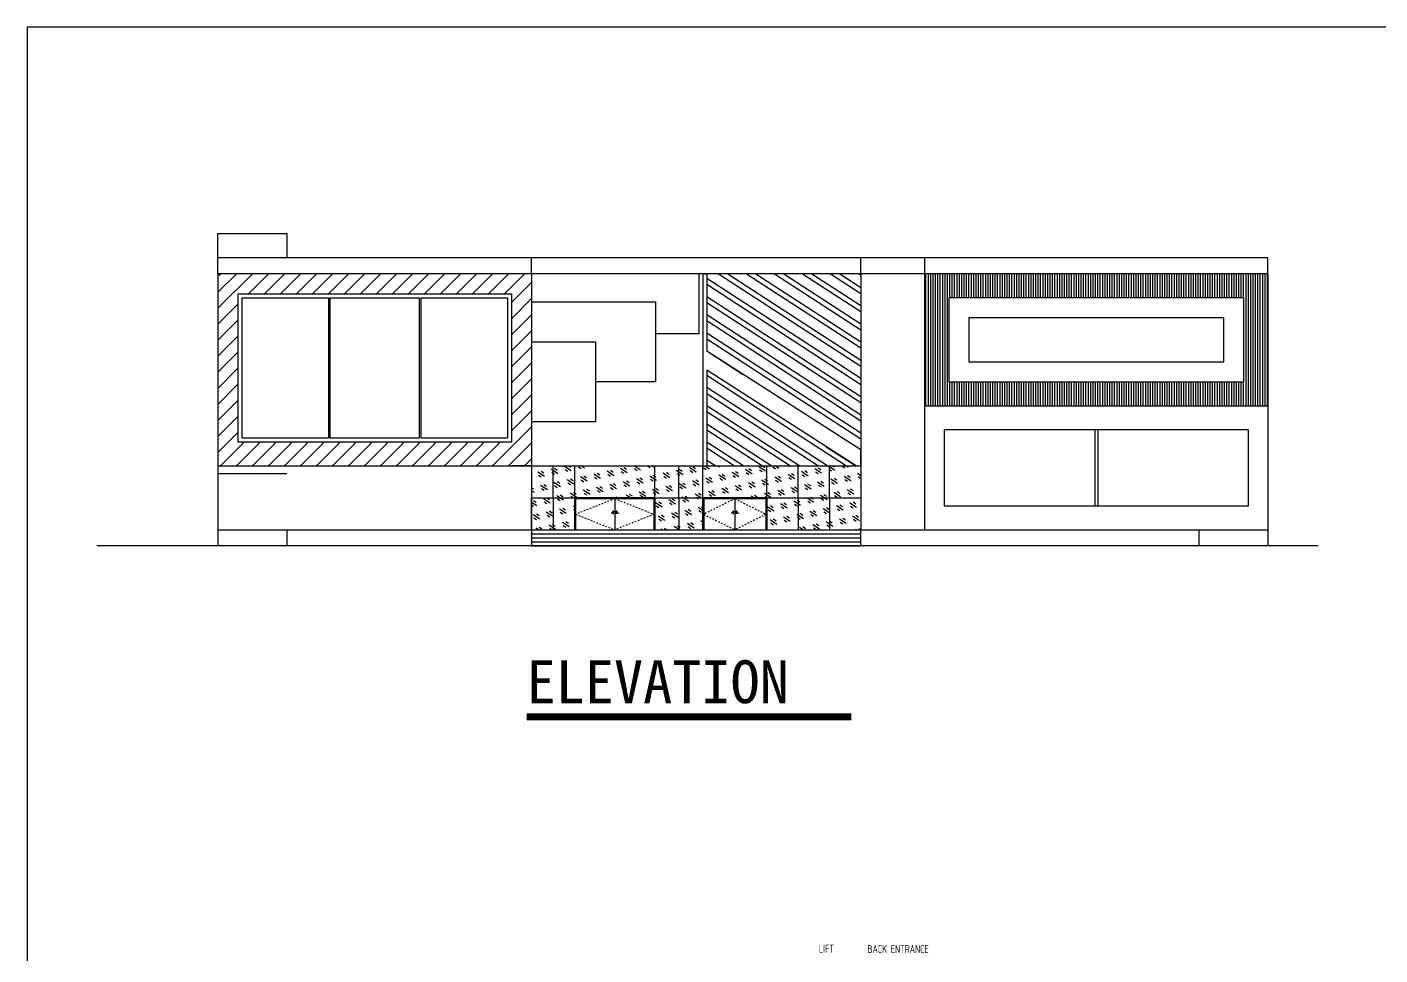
# Model space of a CAD drawing. Header units: millimetres. Extents: x 0 to 371, y 0 to 131.
# Drawn here: x 0 to 84.5, y 73.2 to 131.2 of the extents above; entities that cross this region are included whole.
import ezdxf

# ---------------------------------------------------------------- set-up
doc = ezdxf.new("R2010")
doc.units = ezdxf.units.MM
doc.linetypes.add('CENTER', pattern=[50.8, 31.75, -6.35, 6.35, -6.35])
doc.linetypes.add('HIDDEN', pattern=[9.525, 6.35, -3.175])
for name, color, linetype in [('DOORELEV', 134, 'Continuous'), ('WALL', 7, 'Continuous'), ('YQ_TITLE', 6, 'Continuous')]:
    doc.layers.add(name, color=color, linetype=linetype)
doc.styles.add('YQ_TEXT', font='SUPEROS.SHX', dxfattribs={"width": 0.8, "bigfont": 'HZDX.SHX'})
doc.styles.add('YQ_TITLE', font='')
doc.styles.get('YQ_TITLE').set_extended_font_data('SimHei')

# ---------------------------------------------------------------- blocks, each defined once
blk = doc.blocks.new('ydhde1')
at = {"color": 1, "linetype": 'CENTER', "ltscale": 20}
for p, q in [((36, 0), (-119, 0)), ((31, 108), (-33, 108)), ((0, 138), (0, -43))]:
    blk.add_line(p, q, dxfattribs=at)
for p, q in [((0, 10), (-109, 7)), ((-5, 119), (-9, 102)), ((-2, 105), (-2, 97)), ((2, 105), (2, 97)), ((5, 119), (9, 102)), ((-1, -10), (-109, -5))]:
    blk.add_line(p, q)
blk.add_lwpolyline([(-5, 119, -0.849644), (5, 119), (9, 102, -1.265233), (-9, 102)], format="xyb", close=True)
blk.add_lwpolyline([(-1, 106), (1, 106), (1, 97), (-1, 97)], close=True)
blk.add_circle((0, 108), 22)
for centre, radius, start, end in [((-109, 1), 6, 90, 270), ((-109, 1), 6, 90, 270), ((0, 0), 30, 197.07817, 162.37818), ((0, 108), 22, 0, 180), ((0, 108), 22, 0, 180), ((0, 108), 22, 180, 270), ((0, 108), 22, 180, 270), ((0, 0), 12, 233.96904, 125.44074), ((0, 118), 5, 9.28475, 170.69555), ((0, 105), 2.42, 0, 180), ((0, 97), 2.42, 180, 0), ((0, 0), 10, 264.79984, 90), ((0, 108), 22, 270, 0), ((0, 108), 22, 270, 0)]:
    blk.add_arc(centre, radius, start, end)

msp = doc.modelspace()

# ---------------------------------------------------------------- hatches: boundary and pattern name
h = msp.add_hatch()
h.set_pattern_fill('JIS_WOOD', color=256)
h.set_pattern_definition([(45, (-182.4424, -75.74814), (-0.5, 0.5), [])])
h.paths.add_polyline_path([(11.9273, 103.7811), (31.5273, 103.7811), (31.5273, 115.7811), (11.9273, 115.7811)])
h.paths.add_polyline_path([(13.1773, 114.5311), (30.2773, 114.5311), (30.2773, 105.2811), (13.1773, 105.2811)], flags=16)
h = msp.add_hatch()
h.set_pattern_fill('ANSI32', color=256, scale=0.1, angle=282)
h.set_pattern_definition([(327, (-182.4424, -75.7481), (0.5187687, 0.7988337), []), (327, (-182.349, -76.1873), (0.5187687, 0.7988337), [])])
h.paths.add_polyline_path([(42.4773, 110.9342), (52.1031, 104.7777), (52.1031, 115.7811), (42.4773, 115.7811)])
h = msp.add_hatch()
h.set_pattern_fill('LINE', color=256, scale=0.047, angle=90)
h.set_pattern_definition([(90, (-182.44237, -75.74814), (-0.149225, 0), [])])
h.paths.add_polyline_path([(56.1031, 115.7811), (56.1031, 107.5311), (77.5273, 107.5311), (77.5273, 109.0311), (77.5273, 115.7811)])
h.paths.add_polyline_path([(57.6031, 114.2811), (76.0273, 114.2811), (76.0273, 109.0311), (57.6031, 109.0311)], flags=16)
h.paths.add_polyline_path([(58.8531, 113.0311), (74.7773, 113.0311), (74.7773, 110.2811), (58.8531, 110.2811)], flags=0)
h = msp.add_hatch()
h.set_pattern_fill('ANSI32', color=256, scale=0.1, angle=282)
h.set_pattern_definition([(327, (-182.4424, -75.7481), (0.5187687, 0.7988337), []), (327, (-182.349, -76.1873), (0.5187687, 0.7988337), [])])
h.paths.add_polyline_path([(42.4773, 103.7811), (51.8052, 103.7811), (42.4773, 109.7471)])
h = msp.add_hatch()
h.set_pattern_fill('GOST_GLASS', color=256, scale=0.1, angle=282)
h.set_pattern_definition([(327, (-182.44237, -75.74814), (0.1764189, -0.8299858), [0.5, -0.7]), (327, (-182.39827, -75.95564), (0.1764189, -0.8299858), [0.2, -1]), (327, (-182.2349, -75.70404), (0.1764189, -0.8299858), [0.2, -1])])
h.paths.add_polyline_path([(32.8773, 101.7811), (31.5273, 101.7811), (31.5273, 99.7811), (32.8773, 99.7811)])
h.paths.add_polyline_path([(34.2273, 101.7811), (32.8773, 101.7811), (32.8773, 99.7811), (34.2273, 99.7811)])
h.paths.add_polyline_path([(34.2273, 103.7811), (32.8773, 103.7811), (32.8773, 101.7811), (34.2273, 101.7811)])
h.paths.add_polyline_path([(32.8773, 103.7811), (31.5273, 103.7811), (31.5273, 101.7811), (32.8773, 101.7811)])
h.paths.add_polyline_path([(39.2273, 103.7811), (34.2273, 103.7811), (34.2273, 101.7811), (39.2273, 101.7811)])
h.paths.add_polyline_path([(40.7273, 103.7811), (39.2273, 103.7811), (39.2273, 101.7811), (40.7273, 101.7811)])
h.paths.add_polyline_path([(42.2273, 103.7811), (40.7273, 103.7811), (40.7273, 101.7811), (42.2273, 101.7811)])
h.paths.add_polyline_path([(42.2273, 101.7811), (40.7273, 101.7811), (40.7273, 99.7811), (42.2273, 99.7811)])
h.paths.add_polyline_path([(40.7273, 101.7811), (39.2273, 101.7811), (39.2273, 99.7811), (40.7273, 99.7811)])
h.paths.add_polyline_path([(46.2165, 103.7811), (42.2273, 103.7811), (42.2273, 101.7811), (46.2273, 101.7811)])
h.paths.add_polyline_path([(48.1859, 103.7811), (46.2165, 103.7811), (46.2273, 101.7811), (48.1859, 101.7811)])
h.paths.add_polyline_path([(50.1445, 103.7811), (48.1859, 103.7811), (48.1859, 101.7811), (50.1445, 101.7811)])
h.paths.add_polyline_path([(52.1031, 103.7811), (50.1445, 103.7811), (50.1445, 101.7811), (52.1031, 101.7811)])
h.paths.add_polyline_path([(52.1031, 101.7811), (50.1445, 101.7811), (50.1445, 99.7811), (52.1031, 99.7811)])
h.paths.add_polyline_path([(50.1445, 101.7811), (48.1859, 101.7811), (48.1859, 99.7811), (50.1445, 99.7811)])
h.paths.add_polyline_path([(48.1859, 101.7811), (46.2273, 101.7811), (46.2273, 99.7811), (48.1859, 99.7811)])

# ---------------------------------------------------------------- linework, layer by layer
for p, q in [((11.9273, 115.7811), (11.9273, 118.2811)), ((11.9273, 118.2811), (16.2273, 118.2811)), ((16.2273, 118.2811), (16.2273, 116.7811)), ((77.5273, 116.7811), (11.9273, 116.7811)), ((31.5273, 115.7811), (31.5273, 116.7811)), ((52.1031, 115.7811), (52.1031, 116.7811)), ((56.1031, 115.7811), (56.1031, 116.7811)), ((77.5273, 115.7811), (77.5273, 116.7811)), ((77.5273, 115.7811), (11.9273, 115.7811)), ((11.9273, 115.7811), (11.9273, 98.7811)), ((31.5273, 115.7811), (31.5273, 99.7811)), ((31.5273, 115.7811), (31.5273, 114.0311)), ((42.2273, 115.7811), (41.9773, 115.7811)), ((41.9773, 115.7811), (41.9773, 112.0311)), ((42.2273, 115.7811), (42.2273, 103.7811)), ((42.2273, 115.7811), (42.4773, 115.7811)), ((42.4773, 115.7811), (42.4773, 110.9342)), ((52.1031, 115.7811), (52.1031, 99.7811)), ((56.1031, 99.7811), (56.1031, 115.7811)), ((77.5273, 115.7811), (77.5273, 98.7811)), ((77.5273, 115.7811), (77.5273, 114.2811)), ((13.1773, 114.5311), (13.1773, 105.2811)), ((13.1773, 114.5311), (30.2773, 114.5311)), ((13.4273, 114.2811), (13.4273, 105.5311)), ((13.4273, 114.2811), (18.8273, 114.2811)), ((18.9273, 114.2811), (24.5273, 114.2811)), ((24.6273, 114.2811), (30.0273, 114.2811)), ((30.0273, 114.2811), (30.0273, 105.5311)), ((30.2773, 114.5311), (30.2773, 105.2811)), ((76.0273, 114.2811), (57.6031, 114.2811)), ((57.6031, 114.2811), (57.6031, 109.0311)), ((76.0273, 109.0311), (76.0273, 114.2811)), ((31.5273, 114.0311), (39.2773, 114.0311)), ((31.5273, 114.0311), (31.5273, 111.5311)), ((39.2773, 114.0311), (39.2773, 109.0311)), ((74.7773, 113.0311), (58.8531, 113.0311)), ((58.8531, 113.0311), (58.8531, 110.2811)), ((74.7773, 110.2811), (74.7773, 113.0311)), ((41.9773, 112.0311), (39.2773, 112.0311)), ((31.5273, 111.5311), (35.5273, 111.5311)), ((35.5273, 111.5311), (35.5273, 106.5311)), ((52.1031, 104.7777), (42.4773, 110.9342)), ((58.8531, 110.2811), (74.7773, 110.2811)), ((51.8052, 103.7811), (42.4773, 109.7471)), ((42.4773, 109.7471), (42.4773, 103.7811)), ((39.2773, 109.0311), (35.5273, 109.0311)), ((57.6031, 109.0311), (76.0273, 109.0311)), ((77.5273, 107.5311), (77.5273, 109.0311)), ((56.1031, 107.5311), (77.5273, 107.5311)), ((35.5273, 106.5311), (31.5273, 106.5311)), ((57.3031, 106.0311), (57.3031, 101.2811)), ((76.3273, 106.0311), (57.3031, 106.0311)), ((76.3273, 101.2811), (76.3273, 106.0311)), ((13.1773, 105.2811), (30.2773, 105.2811)), ((13.4273, 105.5311), (18.8273, 105.5311)), ((18.9273, 105.5311), (24.5273, 105.5311)), ((24.6273, 105.5311), (30.0273, 105.5311)), ((52.1031, 103.7811), (52.0976, 104.7811)), ((11.9273, 103.7811), (52.1031, 103.7811)), ((16.2273, 103.2811), (11.9273, 103.2811)), ((31.5273, 103.7811), (30.2773, 103.7811)), ((31.5273, 103.7811), (31.5273, 99.7811)), ((31.5273, 103.7811), (34.2273, 103.7811)), ((32.8773, 101.7811), (32.8773, 103.7811)), ((34.2273, 103.7811), (39.2273, 103.7811)), ((34.2273, 101.7811), (34.2273, 103.7811)), ((39.2273, 103.7811), (42.2273, 103.7811)), ((39.2273, 101.7811), (39.2273, 103.7811)), ((40.7273, 101.7811), (40.7273, 103.7811)), ((42.2273, 103.7811), (46.2273, 103.7811)), ((42.2273, 101.7811), (42.2273, 103.7811)), ((46.2273, 101.7811), (46.2165, 103.7811)), ((48.1859, 101.7811), (48.1859, 103.7811)), ((50.1445, 101.7811), (50.1445, 103.7811)), ((31.5273, 99.7811), (31.5273, 101.7811)), ((31.5273, 101.7811), (52.1031, 101.7811)), ((31.5273, 101.7811), (33.0973, 101.7811)), ((31.5273, 101.7811), (34.2273, 101.7811)), ((32.8773, 101.7811), (32.8773, 99.7811)), ((34.2273, 99.7811), (34.2273, 101.7811)), ((34.2273, 101.7811), (39.2273, 101.7811)), ((39.2273, 101.7811), (39.2273, 99.7811)), ((39.2273, 101.7811), (42.2273, 101.7811)), ((40.7273, 101.7811), (40.7273, 99.7811)), ((42.2273, 99.7811), (42.2273, 101.7811)), ((42.2273, 101.7811), (46.2273, 101.7811)), ((46.2273, 101.7811), (46.2273, 99.7811)), ((46.2273, 101.7811), (52.1031, 101.7811)), ((48.1859, 101.7811), (48.1859, 99.7811)), ((50.1445, 101.7811), (50.1445, 99.7811)), ((57.3031, 101.2811), (76.3273, 101.2811)), ((11.9273, 99.7811), (77.5273, 99.7811)), ((16.2273, 99.7811), (16.2273, 98.7811)), ((31.5273, 99.7811), (31.5273, 98.7811)), ((39.2273, 99.7811), (42.2273, 99.7811)), ((52.1031, 98.7811), (52.1031, 99.7811)), ((73.2273, 99.7811), (73.2273, 98.7811)), ((31.5273, 99.5311), (52.1031, 99.5311)), ((31.5273, 99.2811), (52.1031, 99.2811)), ((31.5273, 99.0311), (52.1031, 99.0311)), ((80.6793, 98.7811), (4.3688, 98.7811)), ((31.5273, 98.7811), (52.1031, 98.7811))]:
    msp.add_line(p, q)
msp.add_lwpolyline([(0, 131.1813), (0, 0), (185.7297, 0), (185.7297, 131.1813)], close=True)
msp.add_lwpolyline([(0, 131.1813), (0, 0), (185.7297, 0), (185.7297, 131.1813)], close=True)
for p in [(32.8773, 101.7811), (35.894, 101.7811), (37.5607, 101.7811), (40.7273, 101.7811), (43.5607, 101.7811), (44.894, 101.7811), (48.1859, 101.7811), (50.1445, 101.7811), (31.5273, 99.5311), (31.5273, 99.2811), (31.5273, 99.0311)]:
    msp.add_point(p)
at = {"layer": 'DOORELEV'}
for p, q in [((36.7273, 101.7311), (36.7273, 99.7891)), ((44.2273, 101.7311), (44.2273, 99.7891)), ((34.2773, 99.7811), (34.2273, 99.7811)), ((34.2773, 99.7891), (39.1773, 99.7891)), ((39.1773, 99.7811), (39.2273, 99.7811)), ((42.2773, 99.7811), (42.2273, 99.7811)), ((42.2773, 99.7891), (46.1773, 99.7891)), ((46.1773, 99.7811), (46.2273, 99.7811))]:
    msp.add_line(p, q, dxfattribs=at)
for points in [[(39.2273, 99.7811), (39.2273, 101.7811), (34.2273, 101.7811), (34.2273, 99.7811)], [(39.1773, 99.7811), (39.1773, 101.7311), (34.2773, 101.7311), (34.2773, 99.7811)], [(46.2273, 99.7811), (46.2273, 101.7811), (42.2273, 101.7811), (42.2273, 99.7811)], [(46.1773, 99.7811), (46.1773, 101.7311), (42.2773, 101.7311), (42.2773, 99.7811)]]:
    msp.add_lwpolyline(points, dxfattribs=at)
at = {"layer": 'DOORELEV', "linetype": 'HIDDEN', "ltscale": 0.005}
for points in [[(39.1923, 99.7811), (39.1923, 101.7461), (34.2623, 101.7461), (34.2623, 99.7811)], [(46.1923, 99.7811), (46.1923, 101.7461), (42.2623, 101.7461), (42.2623, 99.7811)]]:
    msp.add_lwpolyline(points, dxfattribs=at)
at = {"layer": 'DOORELEV', "color": 8, "linetype": 'HIDDEN', "ltscale": 0.009}
for points in [[(36.7273, 101.7311), (34.2773, 100.7561), (36.7273, 99.7891)], [(36.7273, 101.7311), (39.1773, 100.7561), (36.7273, 99.7891)], [(44.2273, 101.7311), (42.2773, 100.7561), (44.2273, 99.7891)], [(44.2273, 101.7311), (46.1773, 100.7561), (44.2273, 99.7891)]]:
    msp.add_lwpolyline(points, dxfattribs=at)
at = {"layer": 'WALL'}
for p, q in [((18.8273, 114.2811), (18.8273, 105.5311)), ((18.9273, 114.2811), (18.9273, 105.5311)), ((24.5273, 105.5311), (24.5273, 114.2811)), ((24.6273, 105.5311), (24.6273, 114.2811)), ((66.7152, 106.0311), (66.7152, 101.2811)), ((66.9152, 106.0311), (66.9152, 101.2811))]:
    msp.add_line(p, q, dxfattribs=at)
at = {"layer": 'YQ_TITLE', "const_width": 0.4283}
msp.add_lwpolyline([(31.21, 88.1045), (51.5042, 88.1045)], dxfattribs=at)

# ---------------------------------------------------------------- block references
at = {"layer": 'DOORELEV', "yscale": 0.001, "zscale": 0.001}
for p, xscale in [((36.6273, 100.8311), 0.001), ((36.8273, 100.8311), -0.001), ((44.1273, 100.8311), 0.001), ((44.3273, 100.8311), -0.001)]:
    msp.add_blockref('ydhde1', p, dxfattribs=dict(at, xscale=xscale))

# ---------------------------------------------------------------- texts
at = {"color": 250, "style": 'YQ_TEXT', "width": 0.8}
for s, p in [('LIFT', (49.4754, 73.3799)), ('BACK ENTRANCE', (52.5139, 73.36))]:
    msp.add_text(s, height=0.5, dxfattribs=at).set_placement(p)
at = {"layer": 'YQ_TITLE', "style": 'YQ_TITLE'}
msp.add_text('ELEVATION', height=2.67701, dxfattribs=at).set_placement((31.21, 88.9611))

doc.saveas('drawing.dxf')
